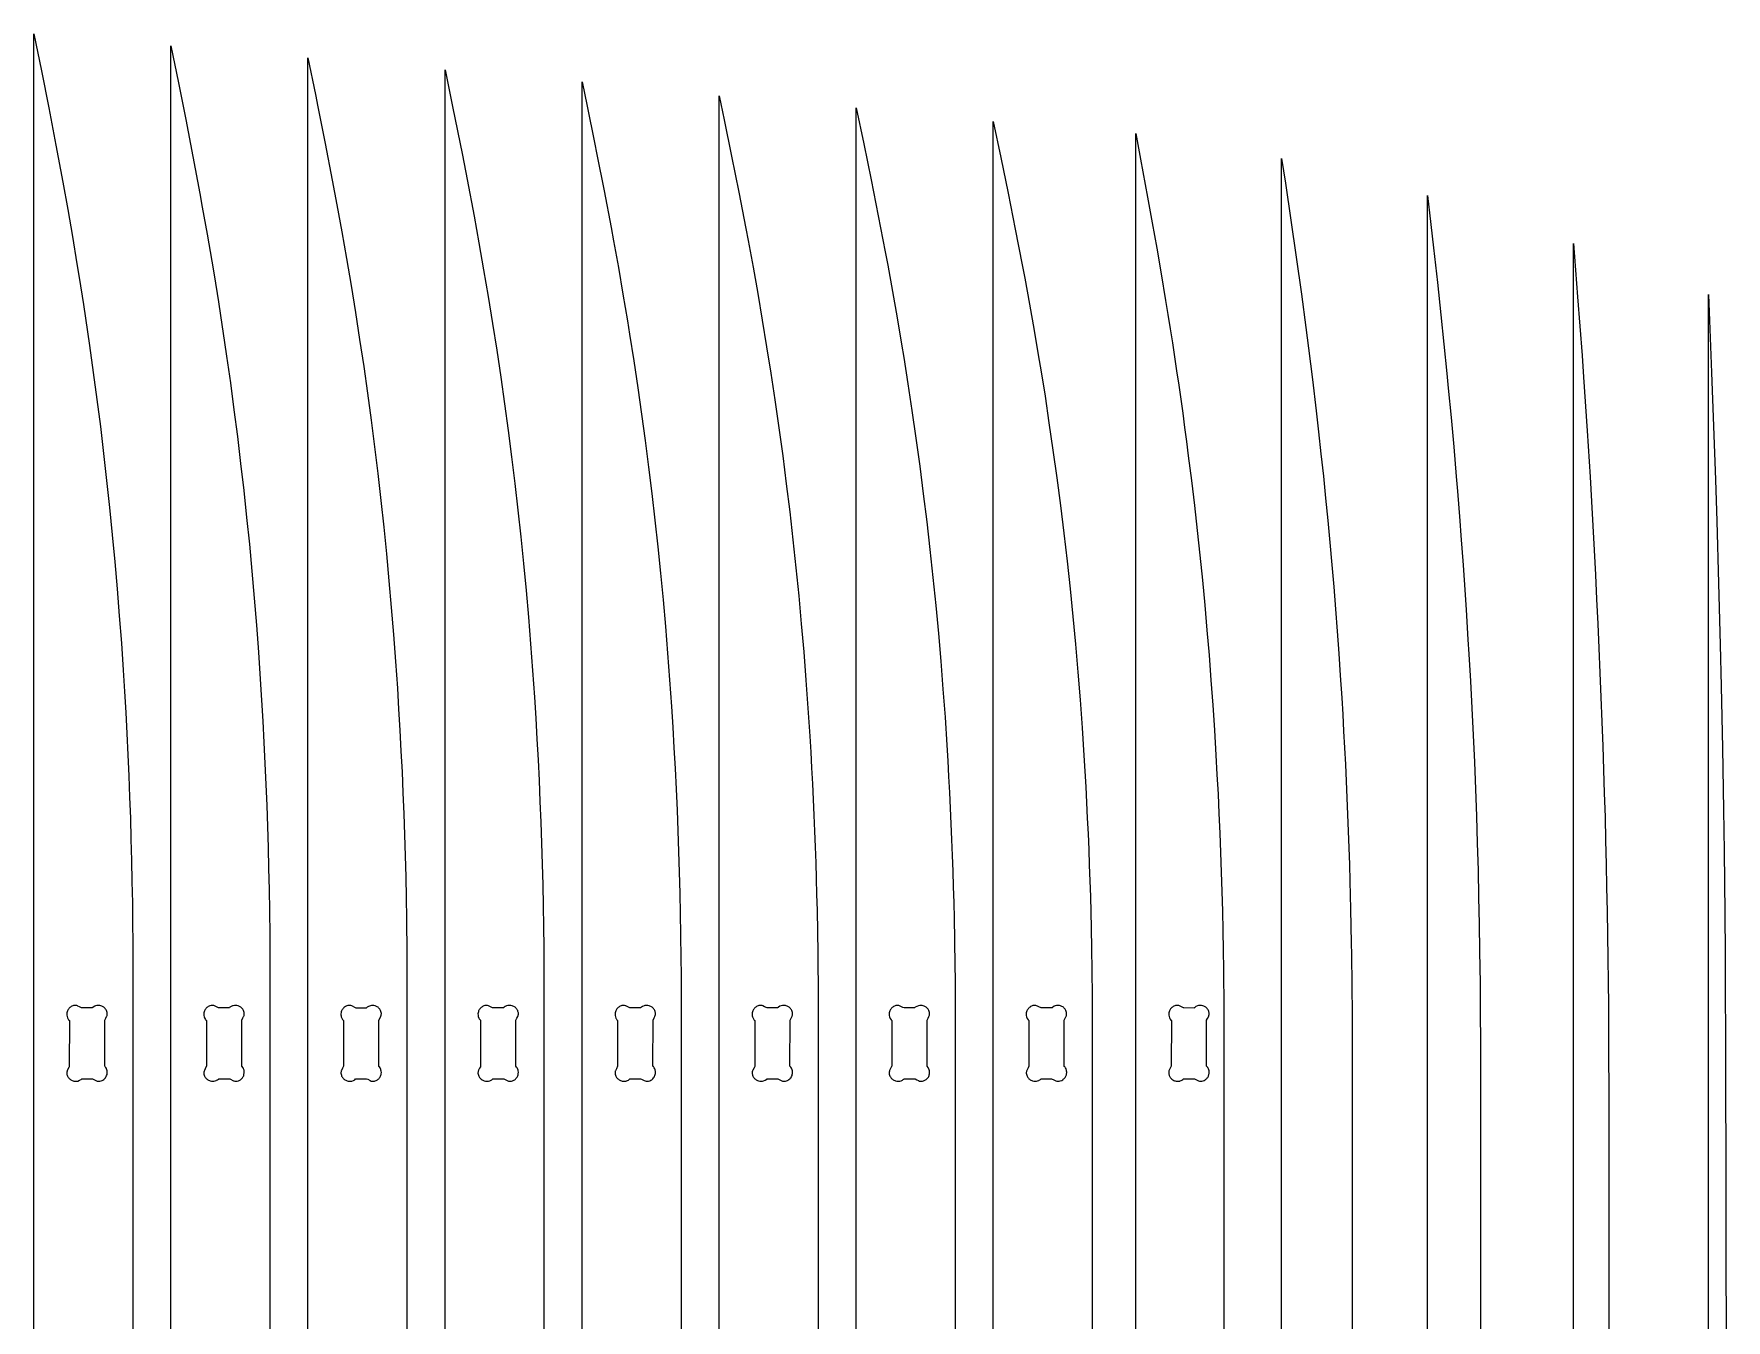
# Model space of a CAD drawing. Extents: x 33 to 204, y -108 to 31.
# Drawn here: x 124.42 to 148.34, y 11.1 to 29.27 of the extents above; entities that cross this region are included whole.
import ezdxf

# ---------------------------------------------------------------- set-up
doc = ezdxf.new("R2010")
doc.units = 0
doc.layers.add('SECTIONCUTEDGES', color=18, linetype='CONTINUOUS')

msp = doc.modelspace()

# ---------------------------------------------------------------- linework, layer by layer
at = {"layer": 'SECTIONCUTEDGES'}
for points in [[(124.419, -7.075), (124.419, 29.272), (124.525, 28.748), (124.629, 28.225), (124.73, 27.7), (124.828, 27.176), (124.897, 26.792), (124.964, 26.408), (125.028, 26.023), (125.059, 25.831), (125.12, 25.446), (125.178, 25.061), (125.206, 24.868), (125.259, 24.487), (125.31, 24.106), (125.359, 23.725), (125.404, 23.343), (125.448, 22.961), (125.489, 22.579), (125.527, 22.196), (125.563, 21.813), (125.596, 21.431), (125.627, 21.047), (125.656, 20.664), (125.682, 20.28), (125.7, 19.982), (125.717, 19.684), (125.733, 19.385), (125.748, 19.087), (125.761, 18.788), (125.773, 18.489), (125.783, 18.191), (125.792, 17.892), (125.8, 17.593), (125.806, 17.294), (125.811, 16.995), (125.815, 16.696), (125.817, 16.443), (125.817, 5.682)], [(126.356, -7.075), (126.356, 29.102), (126.463, 28.581), (126.567, 28.06), (126.667, 27.538), (126.766, 27.016), (126.8, 26.825), (126.869, 26.443), (126.934, 26.061), (126.966, 25.869), (127.028, 25.486), (127.057, 25.294), (127.115, 24.911), (127.143, 24.719), (127.197, 24.34), (127.248, 23.961), (127.296, 23.581), (127.342, 23.201), (127.385, 22.821), (127.426, 22.44), (127.465, 22.06), (127.501, 21.679), (127.534, 21.298), (127.565, 20.916), (127.593, 20.535), (127.619, 20.153), (127.638, 19.856), (127.655, 19.559), (127.671, 19.262), (127.685, 18.965), (127.698, 18.667), (127.71, 18.37), (127.72, 18.073), (127.73, 17.775), (127.737, 17.478), (127.744, 17.181), (127.749, 16.883), (127.753, 16.54), (127.754, 16.388), (127.755, 5.622)], [(128.294, -7.075), (128.294, 28.933), (128.4, 28.414), (128.435, 28.242), (128.538, 27.722), (128.638, 27.203), (128.703, 26.856), (128.772, 26.476), (128.839, 26.096), (128.903, 25.715), (128.965, 25.334), (129.024, 24.952), (129.081, 24.57), (129.134, 24.193), (129.185, 23.815), (129.233, 23.437), (129.279, 23.059), (129.323, 22.681), (129.364, 22.302), (129.402, 21.923), (129.438, 21.544), (129.471, 21.165), (129.502, 20.785), (129.531, 20.405), (129.557, 20.025), (129.575, 19.73), (129.592, 19.434), (129.608, 19.138), (129.623, 18.843), (129.636, 18.547), (129.648, 18.251), (129.658, 17.955), (129.667, 17.659), (129.675, 17.363), (129.681, 17.067), (129.686, 16.771), (129.692, 16.278), (129.692, 5.563)], [(130.231, -7.075), (130.231, 28.763), (130.338, 28.247), (130.407, 27.903), (130.476, 27.559), (130.542, 27.214), (130.641, 26.696), (130.71, 26.318), (130.777, 25.94), (130.841, 25.561), (130.903, 25.181), (130.962, 24.801), (131.018, 24.421), (131.072, 24.046), (131.123, 23.67), (131.171, 23.294), (131.217, 22.918), (131.26, 22.541), (131.301, 22.164), (131.34, 21.787), (131.376, 21.409), (131.409, 21.032), (131.44, 20.654), (131.468, 20.276), (131.494, 19.898), (131.513, 19.603), (131.53, 19.309), (131.546, 19.015), (131.56, 18.721), (131.573, 18.426), (131.585, 18.132), (131.595, 17.837), (131.605, 17.543), (131.612, 17.248), (131.619, 16.953), (131.624, 16.659), (131.627, 16.364), (131.63, 16.114), (131.63, 5.503)], [(132.169, -7.075), (132.169, 28.594), (132.24, 28.252), (132.345, 27.738), (132.379, 27.566), (132.48, 27.052), (132.578, 26.537), (132.613, 26.348), (132.681, 25.972), (132.746, 25.595), (132.809, 25.217), (132.84, 25.029), (132.899, 24.651), (132.956, 24.272), (133.009, 23.899), (133.06, 23.525), (133.108, 23.15), (133.154, 22.776), (133.198, 22.401), (133.239, 22.026), (133.277, 21.65), (133.313, 21.275), (133.346, 20.899), (133.377, 20.523), (133.406, 20.146), (133.432, 19.77), (133.45, 19.477), (133.467, 19.184), (133.483, 18.892), (133.498, 18.599), (133.511, 18.306), (133.522, 18.013), (133.533, 17.719), (133.542, 17.426), (133.55, 17.133), (133.556, 16.84), (133.561, 16.546), (133.565, 16.208), (133.567, 15.981), (133.567, 5.444)], [(134.106, -7.075), (134.106, 28.398), (134.178, 28.057), (134.282, 27.546), (134.384, 27.035), (134.483, 26.522), (134.516, 26.352), (134.585, 25.977), (134.652, 25.603), (134.716, 25.228), (134.777, 24.852), (134.837, 24.476), (134.893, 24.1), (134.95, 23.705), (135.004, 23.311), (135.055, 22.916), (135.103, 22.521), (135.148, 22.125), (135.191, 21.729), (135.23, 21.333), (135.267, 20.936), (135.302, 20.539), (135.333, 20.142), (135.361, 19.745), (135.387, 19.348), (135.4, 19.124), (135.413, 18.901), (135.425, 18.678), (135.436, 18.454), (135.446, 18.231), (135.455, 18.007), (135.464, 17.784), (135.471, 17.56), (135.478, 17.337), (135.484, 17.113), (135.49, 16.889), (135.501, 16.282), (135.503, 16.03), (135.504, 15.913), (135.505, 5.375)], [(136.044, -7.075), (136.044, 28.228), (136.15, 27.72), (136.254, 27.211), (136.288, 27.041), (136.388, 26.532), (136.453, 26.192), (136.488, 26.006), (136.556, 25.633), (136.621, 25.26), (136.684, 24.886), (136.715, 24.699), (136.774, 24.325), (136.831, 23.951), (136.887, 23.558), (136.941, 23.166), (136.992, 22.773), (137.04, 22.379), (137.086, 21.985), (137.128, 21.591), (137.168, 21.197), (137.205, 20.802), (137.239, 20.407), (137.27, 20.012), (137.299, 19.617), (137.325, 19.221), (137.338, 18.999), (137.35, 18.777), (137.362, 18.554), (137.373, 18.332), (137.383, 18.11), (137.392, 17.887), (137.401, 17.665), (137.409, 17.442), (137.416, 17.22), (137.422, 16.997), (137.427, 16.775), (137.433, 16.476), (137.439, 16.094), (137.441, 15.919), (137.442, 15.745), (137.442, 5.315)], [(137.981, -7.075), (137.981, 28.032), (138.088, 27.527), (138.192, 27.02), (138.292, 26.514), (138.391, 26.007), (138.426, 25.822), (138.494, 25.451), (138.559, 25.08), (138.622, 24.709), (138.652, 24.523), (138.712, 24.151), (138.768, 23.778), (138.825, 23.388), (138.879, 22.998), (138.93, 22.607), (138.978, 22.215), (139.023, 21.824), (139.066, 21.432), (139.105, 21.04), (139.142, 20.647), (139.177, 20.255), (139.208, 19.862), (139.236, 19.468), (139.262, 19.075), (139.275, 18.854), (139.288, 18.633), (139.3, 18.412), (139.31, 18.191), (139.321, 17.97), (139.33, 17.749), (139.338, 17.527), (139.346, 17.306), (139.353, 17.085), (139.359, 16.864), (139.365, 16.642), (139.371, 16.345), (139.376, 16.041), (139.379, 15.676), (139.38, 5.247)], [(139.995, -7.075), (139.995, 27.863), (140.063, 27.503), (140.13, 27.144), (140.163, 26.964), (140.228, 26.604), (140.291, 26.244), (140.353, 25.883), (140.417, 25.504), (140.449, 25.305), (140.481, 25.106), (140.512, 24.907), (140.543, 24.708), (140.573, 24.509), (140.602, 24.31), (140.63, 24.11), (140.658, 23.911), (140.685, 23.711), (140.712, 23.511), (140.738, 23.311), (140.781, 22.96), (140.823, 22.608), (140.863, 22.257), (140.9, 21.905), (140.936, 21.552), (140.97, 21.2), (141.001, 20.847), (141.031, 20.494), (141.058, 20.141), (141.084, 19.788), (141.107, 19.435), (141.128, 19.081), (141.143, 18.806), (141.158, 18.531), (141.171, 18.255), (141.182, 17.98), (141.193, 17.704), (141.203, 17.429), (141.212, 17.153), (141.219, 16.878), (141.226, 16.602), (141.231, 16.326), (141.235, 16.051), (141.24, 15.508), (141.24, 5.133)], [(142.057, -7.075), (142.057, 27.511), (142.111, 27.163), (142.188, 26.641), (142.263, 26.118), (142.336, 25.594), (142.399, 25.125), (142.437, 24.83), (142.492, 24.388), (142.545, 23.945), (142.579, 23.65), (142.613, 23.337), (142.647, 23.024), (142.679, 22.711), (142.709, 22.398), (142.738, 22.085), (142.766, 21.772), (142.793, 21.458), (142.818, 21.145), (142.842, 20.831), (142.865, 20.517), (142.886, 20.204), (142.906, 19.89), (142.92, 19.654), (142.933, 19.419), (142.946, 19.184), (142.958, 18.948), (142.969, 18.713), (142.98, 18.478), (142.989, 18.242), (142.998, 18.007), (143.007, 17.771), (143.014, 17.535), (143.021, 17.3), (143.031, 16.904), (143.041, 16.423), (143.044, 16.263), (143.05, 15.829), (143.053, 15.418), (143.053, 15.282), (143.053, 5.064)], [(144.119, -6.734), (144.119, 26.989), (144.148, 26.743), (144.205, 26.25), (144.259, 25.757), (144.308, 25.303), (144.351, 24.888), (144.393, 24.474), (144.413, 24.266), (144.452, 23.851), (144.489, 23.436), (144.524, 23.02), (144.542, 22.811), (144.575, 22.392), (144.591, 22.183), (144.622, 21.764), (144.651, 21.345), (144.665, 21.135), (144.691, 20.716), (144.703, 20.506), (144.725, 20.125), (144.745, 19.744), (144.764, 19.363), (144.781, 18.982), (144.796, 18.601), (144.81, 18.219), (144.822, 17.838), (144.833, 17.456), (144.842, 17.075), (144.85, 16.694), (144.856, 16.312), (144.862, 15.855), (144.865, 15.408), (144.866, 15.064), (144.866, 5.102)], [(146.181, -6.41), (146.181, 26.308), (146.24, 25.558), (146.303, 24.727), (146.324, 24.423), (146.375, 23.663), (146.416, 23.013), (146.436, 22.667), (146.456, 22.321), (146.475, 21.976), (146.493, 21.63), (146.51, 21.284), (146.527, 20.938), (146.542, 20.592), (146.557, 20.246), (146.571, 19.9), (146.584, 19.554), (146.597, 19.208), (146.608, 18.875), (146.618, 18.542), (146.628, 18.209), (146.636, 17.876), (146.644, 17.543), (146.651, 17.21), (146.658, 16.877), (146.663, 16.543), (146.668, 16.21), (146.672, 15.877), (146.675, 15.544), (146.677, 15.211), (146.679, 14.8), (146.681, 14.388), (146.684, 10.555)], [(148.09, -5.806), (148.09, 25.59), (148.135, 24.489), (148.163, 23.729), (148.189, 22.969), (148.208, 22.386), (148.233, 21.512), (148.256, 20.638), (148.269, 20.055), (148.287, 19.181), (148.302, 18.307), (148.31, 17.724), (148.32, 16.85), (148.325, 16.267), (148.328, 15.756), (148.331, 15.098), (148.34, 10.221)]]:
    msp.add_lwpolyline(points, dxfattribs=at)
for points in [[(125.016, 14.474), (125.034, 14.476), (125.04, 14.477), (125.066, 14.487), (125.087, 14.5), (125.095, 14.509), (125.098, 14.51), (125.246, 14.509), (125.25, 14.508), (125.269, 14.499), (125.304, 14.481), (125.314, 14.477), (125.325, 14.475), (125.331, 14.474), (125.342, 14.474), (125.353, 14.475), (125.371, 14.48), (125.383, 14.485), (125.395, 14.491), (125.406, 14.498), (125.411, 14.502), (125.42, 14.511), (125.43, 14.521), (125.438, 14.534), (125.442, 14.54), (125.448, 14.554), (125.453, 14.568), (125.456, 14.582), (125.456, 14.59), (125.457, 14.605), (125.455, 14.619), (125.452, 14.633), (125.447, 14.647), (125.444, 14.654), (125.437, 14.666), (125.428, 14.678), (125.42, 14.686), (125.42, 15.332), (125.422, 15.339), (125.435, 15.365), (125.447, 15.388), (125.449, 15.393), (125.453, 15.404), (125.455, 15.415), (125.456, 15.427), (125.456, 15.432), (125.455, 15.444), (125.45, 15.461), (125.446, 15.472), (125.44, 15.482), (125.434, 15.492), (125.426, 15.502), (125.418, 15.51), (125.409, 15.518), (125.399, 15.525), (125.389, 15.531), (125.378, 15.536), (125.367, 15.54), (125.35, 15.544), (125.331, 15.545), (125.325, 15.545), (125.307, 15.543), (125.289, 15.538), (125.28, 15.535), (125.259, 15.522), (125.25, 15.514), (125.247, 15.511), (125.244, 15.509), (125.093, 15.51), (125.065, 15.523), (125.042, 15.536), (125.037, 15.538), (125.026, 15.542), (125.014, 15.544), (125.003, 15.545), (124.991, 15.544), (124.98, 15.542), (124.969, 15.539), (124.958, 15.534), (124.947, 15.529), (124.937, 15.522), (124.928, 15.515), (124.919, 15.507), (124.912, 15.498), (124.905, 15.488), (124.899, 15.478), (124.894, 15.467), (124.89, 15.456), (124.886, 15.438), (124.885, 15.426), (124.885, 15.408), (124.888, 15.39), (124.895, 15.369), (124.9, 15.358), (124.911, 15.343), (124.915, 15.339), (124.92, 15.335), (124.921, 15.332), (124.919, 14.679), (124.913, 14.668), (124.891, 14.626), (124.888, 14.615), (124.886, 14.603), (124.885, 14.592), (124.885, 14.58), (124.887, 14.569), (124.891, 14.558), (124.895, 14.547), (124.901, 14.536), (124.907, 14.526), (124.915, 14.517), (124.923, 14.508), (124.932, 14.501), (124.941, 14.494), (124.952, 14.488), (124.962, 14.483), (124.974, 14.479), (124.985, 14.476), (125.003, 14.474)], [(127.393, 14.611), (127.39, 14.631), (127.383, 14.65), (127.378, 14.661), (127.357, 14.686), (127.36, 15.339), (127.374, 15.368), (127.384, 15.388), (127.387, 15.393), (127.391, 15.404), (127.392, 15.409), (127.393, 15.421), (127.393, 15.432), (127.392, 15.444), (127.387, 15.461), (127.383, 15.472), (127.378, 15.482), (127.371, 15.492), (127.364, 15.502), (127.356, 15.51), (127.347, 15.518), (127.337, 15.525), (127.327, 15.531), (127.316, 15.536), (127.305, 15.54), (127.287, 15.544), (127.269, 15.545), (127.257, 15.544), (127.238, 15.541), (127.227, 15.538), (127.21, 15.53), (127.191, 15.518), (127.183, 15.51), (127.182, 15.509), (127.033, 15.509), (127.029, 15.51), (127.002, 15.523), (126.984, 15.533), (126.974, 15.538), (126.963, 15.542), (126.952, 15.544), (126.946, 15.545), (126.935, 15.545), (126.923, 15.543), (126.906, 15.539), (126.895, 15.534), (126.885, 15.529), (126.875, 15.522), (126.865, 15.515), (126.857, 15.507), (126.849, 15.498), (126.842, 15.488), (126.836, 15.478), (126.831, 15.467), (126.827, 15.456), (126.823, 15.438), (126.822, 15.42), (126.823, 15.402), (126.827, 15.384), (126.832, 15.369), (126.845, 15.348), (126.852, 15.339), (126.858, 15.333), (126.858, 14.685), (126.857, 14.681), (126.842, 14.65), (126.829, 14.626), (126.825, 14.615), (126.823, 14.603), (126.822, 14.592), (126.823, 14.58), (126.824, 14.575), (126.828, 14.558), (126.833, 14.547), (126.838, 14.536), (126.845, 14.526), (126.852, 14.517), (126.86, 14.508), (126.869, 14.501), (126.879, 14.494), (126.889, 14.488), (126.9, 14.483), (126.911, 14.479), (126.929, 14.475), (126.935, 14.474), (126.953, 14.474), (126.965, 14.475), (126.983, 14.479), (126.998, 14.484), (127.003, 14.487), (127.017, 14.495), (127.028, 14.504), (127.033, 14.509), (127.035, 14.51), (127.181, 14.51), (127.188, 14.508), (127.242, 14.481), (127.247, 14.479), (127.258, 14.476), (127.27, 14.474), (127.281, 14.474), (127.293, 14.475), (127.31, 14.48), (127.321, 14.484), (127.331, 14.49), (127.341, 14.496), (127.35, 14.504), (127.359, 14.512), (127.367, 14.521), (127.374, 14.53), (127.38, 14.541), (127.385, 14.551), (127.389, 14.563), (127.394, 14.596)], [(128.816, 14.494), (128.827, 14.488), (128.837, 14.483), (128.849, 14.479), (128.86, 14.476), (128.878, 14.474), (128.897, 14.474), (128.915, 14.477), (128.935, 14.484), (128.954, 14.495), (128.967, 14.506), (128.97, 14.509), (128.972, 14.51), (129.123, 14.509), (129.14, 14.501), (129.172, 14.484), (129.189, 14.477), (129.201, 14.475), (129.222, 14.475), (129.232, 14.476), (129.242, 14.479), (129.256, 14.484), (129.267, 14.489), (129.276, 14.495), (129.286, 14.502), (129.294, 14.51), (129.302, 14.518), (129.309, 14.527), (129.315, 14.537), (129.32, 14.547), (129.324, 14.558), (129.327, 14.569), (129.329, 14.58), (129.331, 14.598), (129.33, 14.615), (129.326, 14.632), (129.324, 14.64), (129.317, 14.656), (129.313, 14.663), (129.303, 14.678), (129.296, 14.683), (129.295, 14.687), (129.297, 15.339), (129.322, 15.388), (129.326, 15.398), (129.328, 15.404), (129.33, 15.415), (129.331, 15.427), (129.331, 15.432), (129.33, 15.444), (129.325, 15.461), (129.32, 15.472), (129.315, 15.482), (129.309, 15.492), (129.301, 15.502), (129.293, 15.51), (129.284, 15.518), (129.274, 15.525), (129.264, 15.531), (129.253, 15.536), (129.242, 15.54), (129.225, 15.544), (129.206, 15.545), (129.194, 15.544), (129.176, 15.541), (129.15, 15.532), (129.131, 15.52), (129.125, 15.515), (129.121, 15.51), (129.118, 15.508), (128.973, 15.508), (128.965, 15.511), (128.912, 15.538), (128.901, 15.542), (128.889, 15.544), (128.878, 15.545), (128.866, 15.544), (128.855, 15.542), (128.844, 15.539), (128.833, 15.534), (128.822, 15.529), (128.812, 15.522), (128.803, 15.515), (128.794, 15.507), (128.786, 15.498), (128.78, 15.488), (128.774, 15.478), (128.769, 15.467), (128.765, 15.456), (128.762, 15.444), (128.76, 15.426), (128.76, 15.408), (128.761, 15.402), (128.765, 15.384), (128.771, 15.366), (128.784, 15.345), (128.795, 15.334), (128.796, 15.333), (128.796, 14.686), (128.783, 14.657), (128.766, 14.626), (128.764, 14.62), (128.761, 14.609), (128.76, 14.598), (128.76, 14.586), (128.761, 14.575), (128.766, 14.558), (128.77, 14.547), (128.776, 14.536), (128.782, 14.526), (128.79, 14.517), (128.798, 14.508), (128.807, 14.501)], [(130.754, 14.494), (130.764, 14.488), (130.775, 14.483), (130.786, 14.479), (130.804, 14.475), (130.822, 14.474), (130.828, 14.474), (130.846, 14.476), (130.864, 14.481), (130.873, 14.484), (130.894, 14.496), (130.902, 14.503), (130.907, 14.508), (130.91, 14.51), (131.061, 14.509), (131.074, 14.502), (131.117, 14.481), (131.128, 14.477), (131.133, 14.476), (131.145, 14.474), (131.156, 14.474), (131.162, 14.474), (131.173, 14.477), (131.185, 14.48), (131.196, 14.484), (131.206, 14.49), (131.216, 14.496), (131.225, 14.504), (131.234, 14.512), (131.242, 14.521), (131.249, 14.53), (131.255, 14.541), (131.26, 14.551), (131.263, 14.563), (131.267, 14.58), (131.269, 14.6), (131.267, 14.619), (131.264, 14.631), (131.256, 14.654), (131.25, 14.665), (131.243, 14.674), (131.233, 14.686), (131.233, 15.334), (131.234, 15.338), (131.247, 15.365), (131.259, 15.388), (131.264, 15.398), (131.267, 15.409), (131.268, 15.421), (131.268, 15.432), (131.268, 15.438), (131.266, 15.45), (131.262, 15.461), (131.258, 15.472), (131.252, 15.482), (131.246, 15.492), (131.239, 15.502), (131.231, 15.51), (131.222, 15.518), (131.212, 15.525), (131.202, 15.531), (131.191, 15.536), (131.18, 15.54), (131.162, 15.544), (131.144, 15.545), (131.132, 15.544), (131.119, 15.543), (131.102, 15.538), (131.082, 15.529), (131.069, 15.52), (131.063, 15.515), (131.059, 15.51), (131.057, 15.509), (130.909, 15.509), (130.904, 15.51), (130.854, 15.536), (130.844, 15.54), (130.832, 15.543), (130.827, 15.544), (130.815, 15.545), (130.804, 15.544), (130.792, 15.542), (130.781, 15.539), (130.77, 15.534), (130.76, 15.529), (130.75, 15.522), (130.74, 15.515), (130.732, 15.507), (130.724, 15.498), (130.717, 15.488), (130.711, 15.478), (130.706, 15.467), (130.702, 15.456), (130.698, 15.438), (130.697, 15.426), (130.698, 15.408), (130.701, 15.39), (130.71, 15.363), (130.715, 15.355), (130.732, 15.335), (130.733, 15.332), (130.733, 14.684), (130.731, 14.679), (130.72, 14.657), (130.706, 14.631), (130.704, 14.626), (130.7, 14.615), (130.698, 14.603), (130.697, 14.592), (130.697, 14.586), (130.699, 14.575), (130.703, 14.558), (130.708, 14.547), (130.713, 14.536), (130.72, 14.526), (130.727, 14.517), (130.735, 14.508), (130.744, 14.501)], [(133.044, 14.486), (133.059, 14.479), (133.075, 14.475), (133.091, 14.474), (133.107, 14.476), (133.124, 14.481), (133.139, 14.488), (133.154, 14.496), (133.167, 14.507), (133.178, 14.52), (133.188, 14.533), (133.194, 14.545), (133.199, 14.557), (133.203, 14.569), (133.205, 14.582), (133.206, 14.589), (133.206, 14.602), (133.206, 14.615), (133.203, 14.627), (133.2, 14.639), (133.195, 14.651), (133.189, 14.662), (133.182, 14.673), (133.176, 14.68), (133.172, 14.683), (133.17, 14.687), (133.172, 15.339), (133.186, 15.368), (133.197, 15.388), (133.199, 15.393), (133.203, 15.404), (133.205, 15.415), (133.206, 15.427), (133.205, 15.438), (133.203, 15.45), (133.2, 15.461), (133.195, 15.472), (133.19, 15.482), (133.184, 15.492), (133.176, 15.502), (133.168, 15.51), (133.159, 15.518), (133.149, 15.525), (133.139, 15.531), (133.128, 15.536), (133.117, 15.54), (133.1, 15.544), (133.094, 15.544), (133.075, 15.545), (133.057, 15.543), (133.045, 15.54), (133.022, 15.53), (133.006, 15.52), (132.994, 15.509), (132.843, 15.51), (132.786, 15.538), (132.781, 15.54), (132.77, 15.543), (132.759, 15.545), (132.747, 15.545), (132.741, 15.544), (132.73, 15.542), (132.719, 15.539), (132.708, 15.534), (132.697, 15.529), (132.687, 15.522), (132.678, 15.515), (132.669, 15.507), (132.661, 15.498), (132.655, 15.488), (132.649, 15.478), (132.644, 15.467), (132.64, 15.456), (132.636, 15.438), (132.634, 15.42), (132.636, 15.402), (132.64, 15.384), (132.646, 15.366), (132.649, 15.361), (132.661, 15.343), (132.671, 15.333), (132.671, 14.685), (132.654, 14.65), (132.644, 14.631), (132.639, 14.62), (132.638, 14.615), (132.635, 14.603), (132.635, 14.592), (132.635, 14.586), (132.636, 14.575), (132.641, 14.558), (132.645, 14.547), (132.651, 14.536), (132.657, 14.526), (132.665, 14.517), (132.673, 14.508), (132.682, 14.501), (132.691, 14.494), (132.702, 14.488), (132.712, 14.483), (132.724, 14.479), (132.735, 14.476), (132.753, 14.474), (132.772, 14.474), (132.79, 14.477), (132.796, 14.479), (132.81, 14.484), (132.824, 14.491), (132.839, 14.503), (132.844, 14.508), (132.848, 14.51), (132.995, 14.51), (133.008, 14.504)], [(134.629, 14.494), (134.639, 14.488), (134.65, 14.483), (134.661, 14.479), (134.679, 14.475), (134.697, 14.474), (134.703, 14.474), (134.721, 14.476), (134.733, 14.479), (134.756, 14.488), (134.779, 14.505), (134.781, 14.508), (134.785, 14.51), (134.933, 14.51), (134.937, 14.508), (134.956, 14.499), (134.991, 14.481), (135.002, 14.477), (135.013, 14.475), (135.024, 14.474), (135.035, 14.474), (135.046, 14.476), (135.059, 14.48), (135.071, 14.485), (135.082, 14.491), (135.093, 14.498), (135.103, 14.506), (135.112, 14.516), (135.122, 14.527), (135.129, 14.54), (135.136, 14.554), (135.14, 14.568), (135.143, 14.582), (135.144, 14.597), (135.144, 14.605), (135.143, 14.619), (135.139, 14.633), (135.134, 14.647), (135.128, 14.66), (135.12, 14.672), (135.112, 14.681), (135.108, 14.684), (135.107, 14.687), (135.108, 15.336), (135.113, 15.347), (135.137, 15.393), (135.139, 15.398), (135.142, 15.409), (135.143, 15.421), (135.144, 15.427), (135.143, 15.438), (135.142, 15.444), (135.137, 15.461), (135.133, 15.472), (135.127, 15.482), (135.121, 15.492), (135.114, 15.502), (135.105, 15.51), (135.097, 15.518), (135.087, 15.525), (135.077, 15.531), (135.066, 15.536), (135.055, 15.54), (135.043, 15.542), (135.025, 15.545), (135.007, 15.544), (135, 15.544), (134.982, 15.54), (134.965, 15.533), (134.944, 15.52), (134.937, 15.514), (134.935, 15.511), (134.932, 15.509), (134.783, 15.509), (134.749, 15.525), (134.724, 15.538), (134.713, 15.542), (134.702, 15.544), (134.69, 15.545), (134.679, 15.544), (134.667, 15.542), (134.656, 15.539), (134.645, 15.534), (134.635, 15.529), (134.625, 15.522), (134.615, 15.515), (134.607, 15.507), (134.599, 15.498), (134.592, 15.488), (134.586, 15.478), (134.581, 15.467), (134.577, 15.456), (134.573, 15.438), (134.572, 15.426), (134.572, 15.408), (134.574, 15.396), (134.577, 15.384), (134.585, 15.363), (134.597, 15.345), (134.602, 15.339), (134.608, 15.334), (134.608, 15.332), (134.608, 14.684), (134.599, 14.665), (134.581, 14.631), (134.577, 14.62), (134.574, 14.609), (134.572, 14.598), (134.572, 14.592), (134.573, 14.58), (134.575, 14.569), (134.578, 14.558), (134.583, 14.547), (134.588, 14.536), (134.595, 14.526), (134.602, 14.517), (134.61, 14.508), (134.619, 14.501)], [(136.557, 14.501), (136.566, 14.494), (136.577, 14.488), (136.587, 14.483), (136.599, 14.479), (136.616, 14.475), (136.634, 14.474), (136.647, 14.474), (136.659, 14.476), (136.677, 14.481), (136.699, 14.491), (136.709, 14.498), (136.716, 14.505), (136.719, 14.509), (136.723, 14.51), (136.876, 14.508), (136.901, 14.495), (136.924, 14.483), (136.939, 14.477), (136.955, 14.474), (136.971, 14.474), (136.982, 14.476), (136.993, 14.479), (137.004, 14.483), (137.014, 14.487), (137.023, 14.493), (137.033, 14.499), (137.041, 14.507), (137.049, 14.515), (137.056, 14.523), (137.063, 14.533), (137.068, 14.543), (137.073, 14.553), (137.076, 14.563), (137.079, 14.577), (137.081, 14.59), (137.081, 14.597), (137.081, 14.61), (137.079, 14.623), (137.076, 14.637), (137.066, 14.659), (137.059, 14.67), (137.045, 14.686), (137.045, 15.333), (137.047, 15.339), (137.06, 15.365), (137.072, 15.388), (137.076, 15.398), (137.079, 15.409), (137.081, 15.421), (137.081, 15.432), (137.08, 15.444), (137.075, 15.461), (137.07, 15.472), (137.065, 15.482), (137.059, 15.492), (137.051, 15.502), (137.043, 15.51), (137.034, 15.518), (137.024, 15.525), (137.014, 15.531), (137.003, 15.536), (136.992, 15.54), (136.975, 15.544), (136.969, 15.544), (136.95, 15.545), (136.944, 15.544), (136.926, 15.541), (136.9, 15.532), (136.879, 15.518), (136.87, 15.509), (136.722, 15.509), (136.704, 15.516), (136.667, 15.536), (136.656, 15.54), (136.645, 15.543), (136.633, 15.545), (136.628, 15.545), (136.616, 15.544), (136.605, 15.542), (136.593, 15.539), (136.583, 15.534), (136.572, 15.529), (136.562, 15.522), (136.553, 15.515), (136.544, 15.507), (136.536, 15.498), (136.53, 15.488), (136.524, 15.478), (136.519, 15.467), (136.515, 15.456), (136.511, 15.438), (136.509, 15.42), (136.511, 15.402), (136.515, 15.384), (136.524, 15.361), (136.536, 15.343), (136.545, 15.334), (136.546, 15.332), (136.546, 14.686), (136.544, 14.68), (136.516, 14.626), (136.513, 14.615), (136.51, 14.603), (136.51, 14.598), (136.51, 14.586), (136.511, 14.575), (136.516, 14.558), (136.52, 14.547), (136.526, 14.536), (136.532, 14.526), (136.539, 14.517), (136.548, 14.508)], [(138.454, 14.626), (138.45, 14.615), (138.449, 14.609), (138.447, 14.598), (138.447, 14.586), (138.449, 14.575), (138.453, 14.558), (138.458, 14.547), (138.463, 14.536), (138.47, 14.526), (138.477, 14.517), (138.485, 14.508), (138.494, 14.501), (138.504, 14.494), (138.514, 14.488), (138.525, 14.483), (138.536, 14.479), (138.554, 14.475), (138.572, 14.474), (138.59, 14.475), (138.608, 14.479), (138.623, 14.484), (138.631, 14.488), (138.649, 14.5), (138.654, 14.504), (138.656, 14.508), (138.66, 14.51), (138.806, 14.51), (138.839, 14.495), (138.865, 14.481), (138.878, 14.477), (138.883, 14.476), (138.897, 14.474), (138.911, 14.475), (138.927, 14.478), (138.943, 14.484), (138.948, 14.486), (138.962, 14.494), (138.971, 14.501), (138.979, 14.507), (138.985, 14.514), (138.992, 14.521), (138.997, 14.529), (139.002, 14.537), (139.007, 14.545), (139.011, 14.554), (139.014, 14.563), (139.016, 14.572), (139.018, 14.582), (139.019, 14.591), (139.019, 14.601), (139.018, 14.615), (139.016, 14.629), (139.011, 14.642), (139.009, 14.648), (139.002, 14.661), (138.995, 14.672), (138.99, 14.679), (138.984, 14.683), (138.982, 14.686), (138.983, 15.336), (139.012, 15.393), (139.014, 15.398), (139.017, 15.409), (139.018, 15.421), (139.018, 15.432), (139.017, 15.444), (139.012, 15.461), (139.008, 15.472), (139.002, 15.482), (138.996, 15.492), (138.989, 15.502), (138.98, 15.51), (138.972, 15.518), (138.962, 15.525), (138.952, 15.531), (138.941, 15.536), (138.93, 15.54), (138.918, 15.542), (138.9, 15.545), (138.881, 15.544), (138.875, 15.544), (138.857, 15.54), (138.84, 15.533), (138.821, 15.522), (138.811, 15.513), (138.808, 15.51), (138.807, 15.509), (138.656, 15.509), (138.624, 15.525), (138.604, 15.536), (138.594, 15.54), (138.582, 15.543), (138.571, 15.545), (138.559, 15.545), (138.554, 15.544), (138.542, 15.542), (138.531, 15.539), (138.52, 15.534), (138.509, 15.529), (138.5, 15.522), (138.49, 15.515), (138.482, 15.507), (138.474, 15.498), (138.467, 15.488), (138.461, 15.478), (138.456, 15.467), (138.452, 15.456), (138.448, 15.438), (138.447, 15.42), (138.448, 15.402), (138.452, 15.384), (138.461, 15.361), (138.474, 15.343), (138.483, 15.334), (138.483, 15.332), (138.483, 14.685), (138.474, 14.665)], [(140.519, 14.493), (140.531, 14.486), (140.544, 14.481), (140.55, 14.479), (140.564, 14.475), (140.577, 14.474), (140.591, 14.473), (140.604, 14.475), (140.618, 14.477), (140.624, 14.479), (140.637, 14.484), (140.648, 14.49), (140.66, 14.497), (140.665, 14.502), (140.67, 14.507), (140.674, 14.51), (140.822, 14.51), (140.826, 14.508), (140.845, 14.499), (140.87, 14.486), (140.883, 14.48), (140.897, 14.476), (140.902, 14.475), (140.916, 14.474), (140.931, 14.476), (140.947, 14.48), (140.962, 14.486), (140.977, 14.494), (140.986, 14.501), (140.993, 14.507), (141, 14.514), (141.006, 14.521), (141.012, 14.529), (141.017, 14.537), (141.021, 14.545), (141.025, 14.554), (141.028, 14.563), (141.03, 14.572), (141.032, 14.582), (141.033, 14.591), (141.033, 14.608), (141.031, 14.622), (141.028, 14.635), (141.023, 14.648), (141.02, 14.655), (141.013, 14.667), (141.003, 14.679), (140.998, 14.684), (140.996, 14.687), (140.997, 15.335), (141.009, 15.361), (141.026, 15.393), (141.03, 15.404), (141.032, 15.415), (141.033, 15.427), (141.032, 15.438), (141.03, 15.45), (141.027, 15.461), (141.022, 15.472), (141.017, 15.482), (141.01, 15.492), (141.003, 15.502), (140.995, 15.51), (140.986, 15.518), (140.976, 15.525), (140.966, 15.531), (140.955, 15.536), (140.944, 15.54), (140.926, 15.544), (140.92, 15.544), (140.902, 15.545), (140.883, 15.543), (140.866, 15.538), (140.846, 15.529), (140.828, 15.516), (140.822, 15.509), (140.82, 15.508), (140.673, 15.509), (140.669, 15.51), (140.652, 15.518), (140.613, 15.538), (140.602, 15.542), (140.591, 15.544), (140.579, 15.545), (140.568, 15.544), (140.556, 15.542), (140.545, 15.539), (140.534, 15.534), (140.524, 15.529), (140.514, 15.522), (140.504, 15.515), (140.496, 15.507), (140.488, 15.498), (140.481, 15.488), (140.475, 15.478), (140.47, 15.467), (140.466, 15.456), (140.462, 15.438), (140.461, 15.42), (140.462, 15.408), (140.465, 15.39), (140.47, 15.372), (140.482, 15.35), (140.493, 15.337), (140.496, 15.335), (140.498, 15.332), (140.497, 14.685), (140.488, 14.666), (140.468, 14.632), (140.464, 14.62), (140.461, 14.607), (140.461, 14.603), (140.461, 14.59), (140.462, 14.581), (140.464, 14.572), (140.466, 14.563), (140.469, 14.554), (140.473, 14.546), (140.477, 14.537), (140.482, 14.53), (140.487, 14.522), (140.493, 14.515), (140.499, 14.509), (140.506, 14.502)]]:
    msp.add_lwpolyline(points, close=True, dxfattribs=at)

doc.saveas('drawing.dxf')
